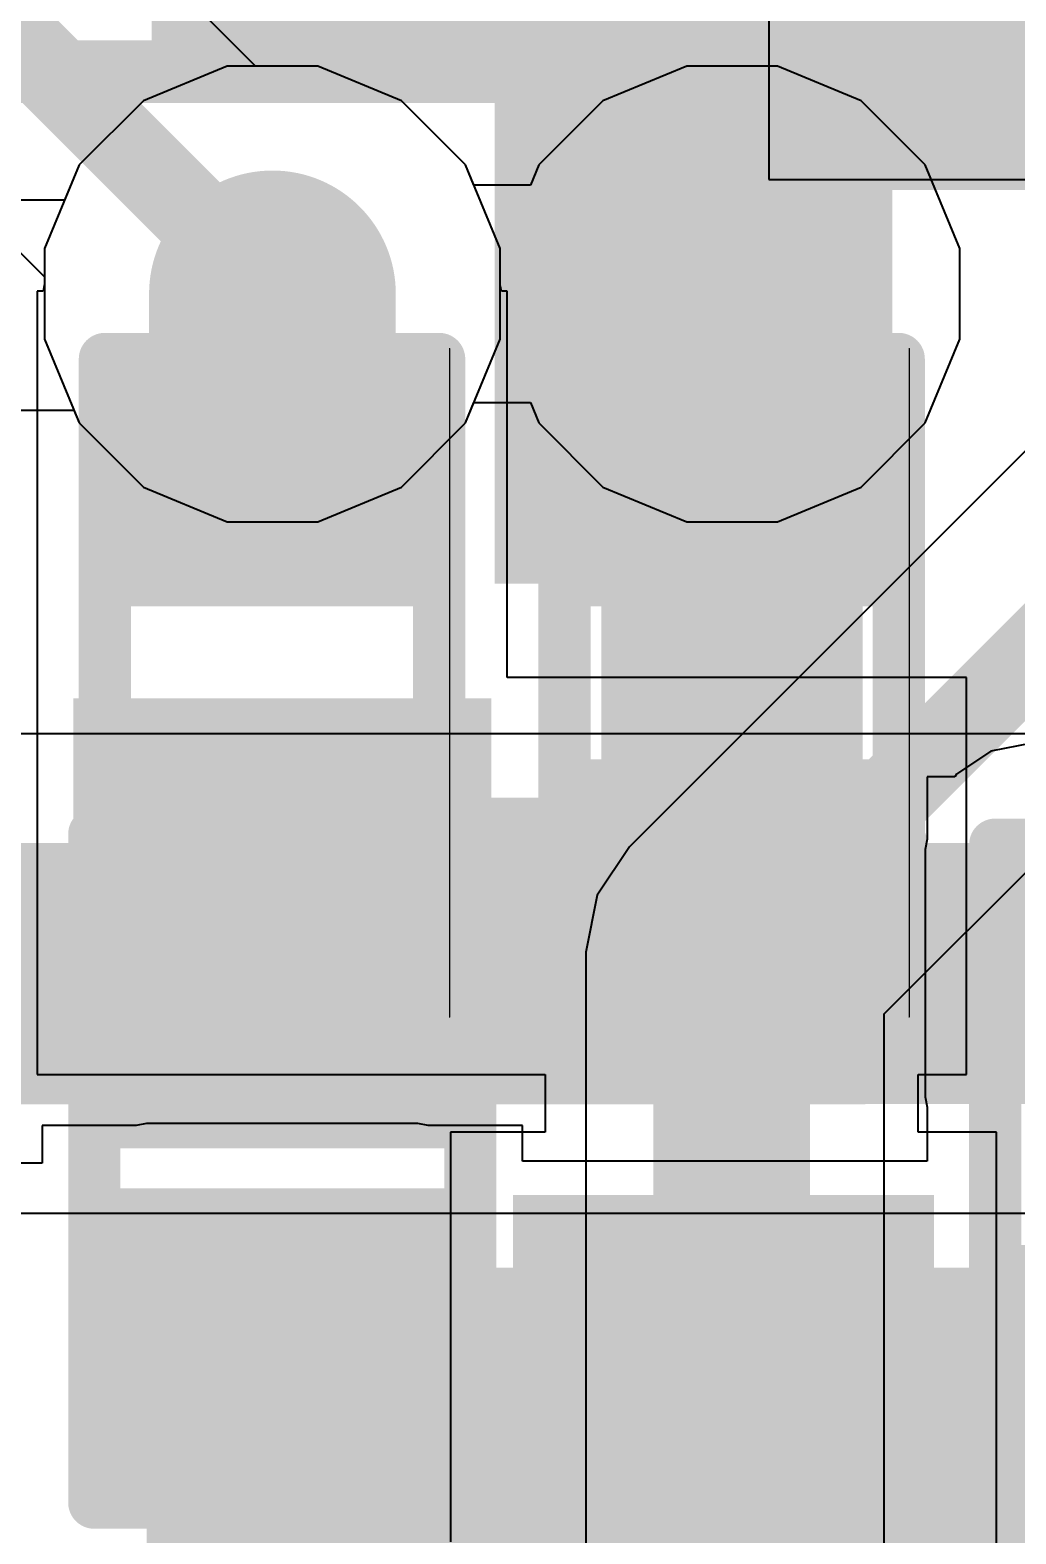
# Model space of a CAD drawing. Header units: inches. Extents: x 0 to 5271, y 0 to 5417.
# Drawn here: x 132.33 to 134.727, y 49.8 to 53.457 of the extents above; entities that cross this region are included whole.
import ezdxf

# ---------------------------------------------------------------- set-up
doc = ezdxf.new("R2010")
doc.units = ezdxf.units.IN
for name, color, linetype in [('Bottom Layer', 5, 'Continuous'), ('Bottom Overlay', 54, 'Continuous'), ('Bottom Paste', 16, 'Continuous'), ('Bottom Solder', 6, 'Continuous'), ('Drill Drawing', 1, 'Continuous'), ('L2_GND1', 16, 'Continuous'), ('L3_SIG1', 76, 'Continuous'), ('L4_PWR', 90, 'Continuous'), ('L5_GND2', 156, 'Continuous'), ('L6_SIG2', 130, 'Continuous'), ('L7_GND3', 216, 'Continuous'), ('Top Layer', 1, 'Continuous'), ('Top Overlay', 2, 'Continuous'), ('Top Paste', 8, 'Continuous'), ('Top Solder', 216, 'Continuous'), ('Via Holes', 16, 'Continuous')]:
    doc.layers.add(name, color=color, linetype=linetype)
doc.styles.add('Arial', font='', dxfattribs={"height": 0.2})
doc.styles.get('Arial').set_extended_font_data('Arial')

# ---------------------------------------------------------------- blocks, each defined once
blk = doc.blocks.new('C____B_B_308')
at = {"layer": 'Bottom Solder'}
blk.add_hatch(color=6, dxfattribs=at).paths.add_polyline_path([(2.6516, 1.6017), (2.6516, -1.6015), (0.7484, -1.6015), (0.7484, 1.6017)])
at = {"layer": 'Bottom Overlay'}
blk.add_lwpolyline([(-1.9341, -1.6255, 0.1524, 0.1524, 0), (2.0283, -1.6255, 0.1524, 0.1524, 0)], format="xyseb", dxfattribs=at)
blk.add_lwpolyline([(1.9902, -1.6255, 0.0762, 0.0762, 1), (2.0664, -1.6255, 0.0762, 0.0762, 1)], format="xyseb", close=True, dxfattribs=at)
blk = doc.blocks.new('RES_0402_B_477')
at = {"layer": 'Bottom Layer'}
for points in [[(-0.2413, 0.3175), (-0.2413, -0.3175), (-0.6985, -0.3175), (-0.6985, 0.3175)], [(0.6985, 0.3175), (0.6985, -0.3175), (0.2413, -0.3175), (0.2413, 0.3175)]]:
    blk.add_hatch(color=5, dxfattribs=at).paths.add_polyline_path(points)
at = {"layer": 'Bottom Paste'}
for points in [[(-0.2413, 0.3175), (-0.2413, -0.3175), (-0.6985, -0.3175), (-0.6985, 0.3175)], [(0.6985, 0.3175), (0.6985, -0.3175), (0.2413, -0.3175), (0.2413, 0.3175)]]:
    blk.add_hatch(color=16, dxfattribs=at).paths.add_polyline_path(points)
at = {"layer": 'Bottom Solder'}
for points in [[(-0.1863, 0.3725), (-0.1863, -0.3725), (-0.7535, -0.3725), (-0.7535, 0.3725)], [(0.7535, 0.3725), (0.7535, -0.3725), (0.1863, -0.3725), (0.1863, 0.3725)]]:
    blk.add_hatch(color=6, dxfattribs=at).paths.add_polyline_path(points)
at = {"layer": 'Bottom Overlay'}
for points in [[(-0.7874, -0.4064, 0.127, 0.127, 0), (-0.7874, 0.4064, 0.127, 0.127, 0)], [(0.7874, 0.4064, 0.127, 0.127, 0), (-0.7874, 0.4064, 0.127, 0.127, 0)], [(0.7874, -0.4064, 0.127, 0.127, 0), (0.7874, 0.4064, 0.127, 0.127, 0)], [(0.8128, 0.4318, 0.00323, 0.00323, 0), (-0.8128, 0.4318, 0.00323, 0.00323, 0)], [(0.7874, -0.4064, 0.127, 0.127, 0), (-0.7874, -0.4064, 0.127, 0.127, 0)]]:
    blk.add_lwpolyline(points, format="xyseb", dxfattribs=at)
for points in [[(-0.8192, 0.4064, 0.0635, 0.0635, 1), (-0.7557, 0.4064, 0.0635, 0.0635, 1)], [(-0.8192, 0.4064, 0.0635, 0.0635, 1), (-0.7557, 0.4064, 0.0635, 0.0635, 1)], [(0.7556, 0.4064, 0.0635, 0.0635, 1), (0.8191, 0.4064, 0.0635, 0.0635, 1)], [(0.7556, 0.4064, 0.0635, 0.0635, 1), (0.8191, 0.4064, 0.0635, 0.0635, 1)], [(-0.8136, 0.4318, 0.00161, 0.00161, 1), (-0.812, 0.4318, 0.00161, 0.00161, 1)], [(0.812, 0.4318, 0.00161, 0.00161, 1), (0.8136, 0.4318, 0.00161, 0.00161, 1)], [(-0.8192, -0.4064, 0.0635, 0.0635, 1), (-0.7557, -0.4064, 0.0635, 0.0635, 1)], [(-0.8192, -0.4064, 0.0635, 0.0635, 1), (-0.7557, -0.4064, 0.0635, 0.0635, 1)], [(0.7556, -0.4064, 0.0635, 0.0635, 1), (0.8191, -0.4064, 0.0635, 0.0635, 1)], [(0.7556, -0.4064, 0.0635, 0.0635, 1), (0.8191, -0.4064, 0.0635, 0.0635, 1)]]:
    blk.add_lwpolyline(points, format="xyseb", close=True, dxfattribs=at)
blk = doc.blocks.new('RES_0402_B_479')
at = {"layer": 'Bottom Layer'}
for points in [[(-0.2413, 0.3175), (-0.2413, -0.3175), (-0.6985, -0.3175), (-0.6985, 0.3175)], [(0.6985, 0.3175), (0.6985, -0.3175), (0.2413, -0.3175), (0.2413, 0.3175)]]:
    blk.add_hatch(color=5, dxfattribs=at).paths.add_polyline_path(points)
at = {"layer": 'Bottom Paste'}
for points in [[(-0.2413, 0.3175), (-0.2413, -0.3175), (-0.6985, -0.3175), (-0.6985, 0.3175)], [(0.6985, 0.3175), (0.6985, -0.3175), (0.2413, -0.3175), (0.2413, 0.3175)]]:
    blk.add_hatch(color=16, dxfattribs=at).paths.add_polyline_path(points)
at = {"layer": 'Bottom Solder'}
for points in [[(-0.1863, 0.3725), (-0.1863, -0.3725), (-0.7535, -0.3725), (-0.7535, 0.3725)], [(0.7535, 0.3725), (0.7535, -0.3725), (0.1863, -0.3725), (0.1863, 0.3725)]]:
    blk.add_hatch(color=6, dxfattribs=at).paths.add_polyline_path(points)
at = {"layer": 'Bottom Overlay'}
for points in [[(-0.7874, -0.4064, 0.127, 0.127, 0), (-0.7874, 0.4064, 0.127, 0.127, 0)], [(0.7874, 0.4064, 0.127, 0.127, 0), (-0.7874, 0.4064, 0.127, 0.127, 0)], [(0.7874, -0.4064, 0.127, 0.127, 0), (0.7874, 0.4064, 0.127, 0.127, 0)], [(0.8128, 0.4318, 0.00323, 0.00323, 0), (-0.8128, 0.4318, 0.00323, 0.00323, 0)], [(0.7874, -0.4064, 0.127, 0.127, 0), (-0.7874, -0.4064, 0.127, 0.127, 0)]]:
    blk.add_lwpolyline(points, format="xyseb", dxfattribs=at)
for points in [[(-0.8192, 0.4064, 0.0635, 0.0635, 1), (-0.7557, 0.4064, 0.0635, 0.0635, 1)], [(-0.8192, 0.4064, 0.0635, 0.0635, 1), (-0.7557, 0.4064, 0.0635, 0.0635, 1)], [(0.7556, 0.4064, 0.0635, 0.0635, 1), (0.8191, 0.4064, 0.0635, 0.0635, 1)], [(0.7556, 0.4064, 0.0635, 0.0635, 1), (0.8191, 0.4064, 0.0635, 0.0635, 1)], [(-0.8136, 0.4318, 0.00161, 0.00161, 1), (-0.812, 0.4318, 0.00161, 0.00161, 1)], [(0.812, 0.4318, 0.00161, 0.00161, 1), (0.8136, 0.4318, 0.00161, 0.00161, 1)], [(-0.8192, -0.4064, 0.0635, 0.0635, 1), (-0.7557, -0.4064, 0.0635, 0.0635, 1)], [(-0.8192, -0.4064, 0.0635, 0.0635, 1), (-0.7557, -0.4064, 0.0635, 0.0635, 1)], [(0.7556, -0.4064, 0.0635, 0.0635, 1), (0.8191, -0.4064, 0.0635, 0.0635, 1)], [(0.7556, -0.4064, 0.0635, 0.0635, 1), (0.8191, -0.4064, 0.0635, 0.0635, 1)]]:
    blk.add_lwpolyline(points, format="xyseb", close=True, dxfattribs=at)
blk = doc.blocks.new('RES_0402_481')
at = {"layer": 'Top Layer'}
for points in [[(-0.6985, -0.3175), (-0.6985, 0.3175), (-0.2413, 0.3175), (-0.2413, -0.3175)], [(0.2413, -0.3175), (0.2413, 0.3175), (0.6985, 0.3175), (0.6985, -0.3175)]]:
    blk.add_hatch(color=1, dxfattribs=at).paths.add_polyline_path(points)
at = {"layer": 'Top Paste'}
for points in [[(-0.6985, -0.3175), (-0.6985, 0.3175), (-0.2413, 0.3175), (-0.2413, -0.3175)], [(0.2413, -0.3175), (0.2413, 0.3175), (0.6985, 0.3175), (0.6985, -0.3175)]]:
    blk.add_hatch(color=8, dxfattribs=at).paths.add_polyline_path(points)
at = {"layer": 'Top Solder'}
for points in [[(-0.7535, -0.3725), (-0.7535, 0.3725), (-0.1863, 0.3725), (-0.1863, -0.3725)], [(0.1863, -0.3725), (0.1863, 0.3725), (0.7535, 0.3725), (0.7535, -0.3725)]]:
    blk.add_hatch(color=216, dxfattribs=at).paths.add_polyline_path(points)
at = {"layer": 'Top Overlay'}
for points in [[(-0.7874, 0.4064, 0.127, 0.127, 0), (0.7874, 0.4064, 0.127, 0.127, 0)], [(-0.7874, 0.4064, 0.127, 0.127, 0), (-0.7874, -0.4064, 0.127, 0.127, 0)], [(0.7874, 0.4064, 0.127, 0.127, 0), (0.7874, -0.4064, 0.127, 0.127, 0)], [(-0.7874, -0.4064, 0.127, 0.127, 0), (0.7874, -0.4064, 0.127, 0.127, 0)], [(-0.8128, -0.4318, 0.00323, 0.00323, 0), (0.8128, -0.4318, 0.00323, 0.00323, 0)]]:
    blk.add_lwpolyline(points, format="xyseb", dxfattribs=at)
for points in [[(-0.8192, 0.4064, 0.0635, 0.0635, 1), (-0.7557, 0.4064, 0.0635, 0.0635, 1)], [(-0.8192, 0.4064, 0.0635, 0.0635, 1), (-0.7557, 0.4064, 0.0635, 0.0635, 1)], [(0.7556, 0.4064, 0.0635, 0.0635, 1), (0.8191, 0.4064, 0.0635, 0.0635, 1)], [(0.7556, 0.4064, 0.0635, 0.0635, 1), (0.8191, 0.4064, 0.0635, 0.0635, 1)], [(-0.8192, -0.4064, 0.0635, 0.0635, 1), (-0.7557, -0.4064, 0.0635, 0.0635, 1)], [(-0.8192, -0.4064, 0.0635, 0.0635, 1), (-0.7557, -0.4064, 0.0635, 0.0635, 1)], [(0.7556, -0.4064, 0.0635, 0.0635, 1), (0.8191, -0.4064, 0.0635, 0.0635, 1)], [(0.7556, -0.4064, 0.0635, 0.0635, 1), (0.8191, -0.4064, 0.0635, 0.0635, 1)], [(-0.8136, -0.4318, 0.00161, 0.00161, 1), (-0.812, -0.4318, 0.00161, 0.00161, 1)], [(0.812, -0.4318, 0.00161, 0.00161, 1), (0.8136, -0.4318, 0.00161, 0.00161, 1)]]:
    blk.add_lwpolyline(points, format="xyseb", close=True, dxfattribs=at)
blk = doc.blocks.new('SOT_23_B_506')
at = {"layer": 'Bottom Layer'}
for points in [[(-1.36, 1.46), (-0.54, 1.46), (-0.54, 0.54), (-1.36, 0.54)], [(0.54, 1.46), (1.36, 1.46), (1.36, 0.54), (0.54, 0.54)], [(-0.41, -0.54), (0.41, -0.54), (0.41, -1.46), (-0.41, -1.46)]]:
    blk.add_hatch(color=5, dxfattribs=at).paths.add_polyline_path(points)
at = {"layer": 'Bottom Paste'}
for points in [[(-1.36, 1.46), (-0.54, 1.46), (-0.54, 0.54), (-1.36, 0.54)], [(0.54, 1.46), (1.36, 1.46), (1.36, 0.54), (0.54, 0.54)], [(-0.41, -0.54), (0.41, -0.54), (0.41, -1.46), (-0.41, -1.46)]]:
    blk.add_hatch(color=16, dxfattribs=at).paths.add_polyline_path(points)
at = {"layer": 'Bottom Solder'}
for points in [[(-1.4616, 1.5616), (-0.4384, 1.5616), (-0.4384, 0.4384), (-1.4616, 0.4384)], [(0.4384, 1.5616), (1.4616, 1.5616), (1.4616, 0.4384), (0.4384, 0.4384)], [(-0.5116, -0.4384), (0.5116, -0.4384), (0.5116, -1.5616), (-0.5116, -1.5616)]]:
    blk.add_hatch(color=6, dxfattribs=at).paths.add_polyline_path(points)
at = {"layer": 'Bottom Overlay'}
for points in [[(-1.6764, 1.2954, 0.127, 0.127, 0), (-1.5494, 1.1684, 0.127, 0.127, 0)], [(-1.6764, 1.0414, 0.127, 0.127, 0), (-1.6764, 1.2954, 0.127, 0.127, 0)], [(-1.6764, 1.0414, 0.127, 0.127, 0), (-1.5494, 1.1684, 0.127, 0.127, 0)], [(-0.3302, 0.7874, 0.127, 0.127, 0), (0.3302, 0.7874, 0.127, 0.127, 0)], [(-1.5494, -0.8128, 0.127, 0.127, 0), (-1.5494, 0.5842, 0.127, 0.127, 0)], [(1.5494, -0.8128, 0.127, 0.127, 0), (1.5494, 0.5842, 0.127, 0.127, 0)], [(-1.5494, -0.8128, 0.127, 0.127, 0), (-0.5588, -0.8128, 0.127, 0.127, 0)], [(0.5588, -0.8128, 0.127, 0.127, 0), (1.5494, -0.8128, 0.127, 0.127, 0)]]:
    blk.add_lwpolyline(points, format="xyseb", dxfattribs=at)
for points in [[(-1.7081, 1.2954, 0.0635, 0.0635, 1), (-1.6446, 1.2954, 0.0635, 0.0635, 1)], [(-1.7081, 1.2954, 0.0635, 0.0635, 1), (-1.6446, 1.2954, 0.0635, 0.0635, 1)], [(-1.5811, 1.1684, 0.0635, 0.0635, 1), (-1.5176, 1.1684, 0.0635, 0.0635, 1)], [(-1.5811, 1.1684, 0.0635, 0.0635, 1), (-1.5176, 1.1684, 0.0635, 0.0635, 1)], [(-1.7081, 1.0414, 0.0635, 0.0635, 1), (-1.6446, 1.0414, 0.0635, 0.0635, 1)], [(-1.7081, 1.0414, 0.0635, 0.0635, 1), (-1.6446, 1.0414, 0.0635, 0.0635, 1)], [(-0.3619, 0.7874, 0.0635, 0.0635, 1), (-0.2984, 0.7874, 0.0635, 0.0635, 1)], [(0.2985, 0.7874, 0.0635, 0.0635, 1), (0.362, 0.7874, 0.0635, 0.0635, 1)], [(-1.5811, 0.5842, 0.0635, 0.0635, 1), (-1.5176, 0.5842, 0.0635, 0.0635, 1)], [(1.5177, 0.5842, 0.0635, 0.0635, 1), (1.5812, 0.5842, 0.0635, 0.0635, 1)], [(-1.5811, -0.8128, 0.0635, 0.0635, 1), (-1.5176, -0.8128, 0.0635, 0.0635, 1)], [(-1.5811, -0.8128, 0.0635, 0.0635, 1), (-1.5176, -0.8128, 0.0635, 0.0635, 1)], [(-0.5905, -0.8128, 0.0635, 0.0635, 1), (-0.527, -0.8128, 0.0635, 0.0635, 1)], [(0.5271, -0.8128, 0.0635, 0.0635, 1), (0.5906, -0.8128, 0.0635, 0.0635, 1)], [(1.5177, -0.8128, 0.0635, 0.0635, 1), (1.5812, -0.8128, 0.0635, 0.0635, 1)], [(1.5177, -0.8128, 0.0635, 0.0635, 1), (1.5812, -0.8128, 0.0635, 0.0635, 1)]]:
    blk.add_lwpolyline(points, format="xyseb", close=True, dxfattribs=at)
blk = doc.blocks.new('DFN1006_2L__560')
at = {"layer": 'Top Layer'}
for points in [[(-0.7, 0.33), (-0.15, 0.33), (-0.15, -0.33), (-0.7, -0.33)], [(0.15, 0.33), (0.7, 0.33), (0.7, -0.33), (0.15, -0.33)]]:
    blk.add_hatch(color=1, dxfattribs=at).paths.add_polyline_path(points)
at = {"layer": 'Top Overlay'}
blk.add_hatch(color=2, dxfattribs=at).paths.add_polyline_path([(-1.1434, -0.5078), (-0.8132, -0.5078), (-0.8132, 0.5082), (-1.1434, 0.5082)])
at = {"layer": 'Top Paste'}
for points in [[(-0.7, 0.33), (-0.15, 0.33), (-0.15, -0.33), (-0.7, -0.33)], [(0.15, 0.33), (0.7, 0.33), (0.7, -0.33), (0.15, -0.33)]]:
    blk.add_hatch(color=8, dxfattribs=at).paths.add_polyline_path(points)
at = {"layer": 'Top Solder'}
for points in [[(-0.8016, 0.4316), (-0.0484, 0.4316), (-0.0484, -0.4316), (-0.8016, -0.4316)], [(0.0484, 0.4316), (0.8016, 0.4316), (0.8016, -0.4316), (0.0484, -0.4316)]]:
    blk.add_hatch(color=216, dxfattribs=at).paths.add_polyline_path(points)
at = {"layer": 'Top Overlay'}
for points in [[(0.8128, 0.4572, 0.127, 0.127, 0), (-0.8128, 0.4572, 0.127, 0.127, 0)], [(-0.8128, -0.4572, 0.127, 0.127, 0), (-0.8128, 0.4572, 0.127, 0.127, 0)], [(0.8128, -0.4572, 0.127, 0.127, 0), (0.8128, 0.4572, 0.127, 0.127, 0)], [(0.8128, -0.4572, 0.127, 0.127, 0), (-0.8128, -0.4572, 0.127, 0.127, 0)]]:
    blk.add_lwpolyline(points, format="xyseb", dxfattribs=at)
for points in [[(-0.8445, 0.4572, 0.0635, 0.0635, 1), (-0.781, 0.4572, 0.0635, 0.0635, 1)], [(-0.8445, 0.4572, 0.0635, 0.0635, 1), (-0.781, 0.4572, 0.0635, 0.0635, 1)], [(0.7811, 0.4572, 0.0635, 0.0635, 1), (0.8446, 0.4572, 0.0635, 0.0635, 1)], [(0.7811, 0.4572, 0.0635, 0.0635, 1), (0.8446, 0.4572, 0.0635, 0.0635, 1)], [(-0.8445, -0.4572, 0.0635, 0.0635, 1), (-0.781, -0.4572, 0.0635, 0.0635, 1)], [(-0.8445, -0.4572, 0.0635, 0.0635, 1), (-0.781, -0.4572, 0.0635, 0.0635, 1)], [(0.7811, -0.4572, 0.0635, 0.0635, 1), (0.8446, -0.4572, 0.0635, 0.0635, 1)], [(0.7811, -0.4572, 0.0635, 0.0635, 1), (0.8446, -0.4572, 0.0635, 0.0635, 1)]]:
    blk.add_lwpolyline(points, format="xyseb", close=True, dxfattribs=at)
blk = doc.blocks.new('CAP_0402_632')
at = {"layer": 'Top Layer'}
for points in [[(-0.6985, -0.3175), (-0.6985, 0.3175), (-0.2413, 0.3175), (-0.2413, -0.3175)], [(0.2413, -0.3175), (0.2413, 0.3175), (0.6985, 0.3175), (0.6985, -0.3175)]]:
    blk.add_hatch(color=1, dxfattribs=at).paths.add_polyline_path(points)
at = {"layer": 'Top Paste'}
for points in [[(-0.6985, -0.3175), (-0.6985, 0.3175), (-0.2413, 0.3175), (-0.2413, -0.3175)], [(0.2413, -0.3175), (0.2413, 0.3175), (0.6985, 0.3175), (0.6985, -0.3175)]]:
    blk.add_hatch(color=8, dxfattribs=at).paths.add_polyline_path(points)
at = {"layer": 'Top Solder'}
for points in [[(-0.7585, -0.3775), (-0.7585, 0.3775), (-0.1813, 0.3775), (-0.1813, -0.3775)], [(0.1813, -0.3775), (0.1813, 0.3775), (0.7585, 0.3775), (0.7585, -0.3775)]]:
    blk.add_hatch(color=216, dxfattribs=at).paths.add_polyline_path(points)
at = {"layer": 'Top Overlay'}
for points in [[(-0.7874, -0.4064, 0.127, 0.127, 0), (-0.7874, 0.4064, 0.127, 0.127, 0)], [(-0.2794, 0.4064, 0.127, 0.127, 0), (-0.7874, 0.4064, 0.127, 0.127, 0)], [(0.7874, 0.4064, 0.127, 0.127, 0), (0.2794, 0.4064, 0.127, 0.127, 0)], [(0.7874, -0.4064, 0.127, 0.127, 0), (0.7874, 0.4064, 0.127, 0.127, 0)], [(-0.2794, -0.4064, 0.127, 0.127, 0), (-0.7874, -0.4064, 0.127, 0.127, 0)], [(0.7874, -0.4064, 0.127, 0.127, 0), (0.2794, -0.4064, 0.127, 0.127, 0)]]:
    blk.add_lwpolyline(points, format="xyseb", dxfattribs=at)
for points in [[(-0.8191, 0.4064, 0.0635, 0.0635, 1), (-0.7556, 0.4064, 0.0635, 0.0635, 1)], [(-0.8191, 0.4064, 0.0635, 0.0635, 1), (-0.7556, 0.4064, 0.0635, 0.0635, 1)], [(-0.3111, 0.4064, 0.0635, 0.0635, 1), (-0.2476, 0.4064, 0.0635, 0.0635, 1)], [(0.2477, 0.4064, 0.0635, 0.0635, 1), (0.3112, 0.4064, 0.0635, 0.0635, 1)], [(0.7557, 0.4064, 0.0635, 0.0635, 1), (0.8192, 0.4064, 0.0635, 0.0635, 1)], [(0.7557, 0.4064, 0.0635, 0.0635, 1), (0.8192, 0.4064, 0.0635, 0.0635, 1)], [(-0.8191, -0.4064, 0.0635, 0.0635, 1), (-0.7556, -0.4064, 0.0635, 0.0635, 1)], [(-0.8191, -0.4064, 0.0635, 0.0635, 1), (-0.7556, -0.4064, 0.0635, 0.0635, 1)], [(-0.3111, -0.4064, 0.0635, 0.0635, 1), (-0.2476, -0.4064, 0.0635, 0.0635, 1)], [(0.2477, -0.4064, 0.0635, 0.0635, 1), (0.3112, -0.4064, 0.0635, 0.0635, 1)], [(0.7557, -0.4064, 0.0635, 0.0635, 1), (0.8192, -0.4064, 0.0635, 0.0635, 1)], [(0.7557, -0.4064, 0.0635, 0.0635, 1), (0.8192, -0.4064, 0.0635, 0.0635, 1)]]:
    blk.add_lwpolyline(points, format="xyseb", close=True, dxfattribs=at)

msp = doc.modelspace()

# ---------------------------------------------------------------- hatches: boundary and pattern name
at = {"layer": 'Bottom Layer'}
for points in [[(133.4593, 52.111), (134.4268, 52.111), (134.4268, 56.4817), (133.4593, 56.4817)], [(133.6548, 53.068), (149.741, 53.068), (149.741, 55.372), (133.6548, 55.372)], [(133.2185, 52.8154), (132.6194, 52.8154), (132.6194, 52.3396), (133.2185, 52.3396)], [(134.3361, 52.8154), (133.737, 52.8154), (133.737, 52.3396), (134.3361, 52.3396)]]:
    msp.add_hatch(color=5, dxfattribs=at).paths.add_polyline_path(points)
h = msp.add_hatch(color=5, dxfattribs=at)
edge = h.paths.add_edge_path()
edge.add_arc((132.9192, 52.8154), 0.3, 0, 360)
h = msp.add_hatch(color=5, dxfattribs=at)
edge = h.paths.add_edge_path()
edge.add_arc((134.0368, 52.8154), 0.3, 0, 360)
at = {"layer": 'L2_GND1'}
h = msp.add_hatch(color=16, dxfattribs=at)
edge = h.paths.add_edge_path()
edge.add_arc((132.9192, 52.8154), 0.3, 0, 360)
h = msp.add_hatch(color=16, dxfattribs=at)
edge = h.paths.add_edge_path()
edge.add_arc((134.0368, 52.8154), 0.3, 0, 360)
at = {"layer": 'L3_SIG1'}
h = msp.add_hatch(color=76, dxfattribs=at)
edge = h.paths.add_edge_path()
edge.add_arc((132.9192, 52.8154), 0.3, 0, 360)
h = msp.add_hatch(color=76, dxfattribs=at)
edge = h.paths.add_edge_path()
edge.add_arc((134.0368, 52.8154), 0.3, 0, 360)
at = {"layer": 'L4_PWR'}
h = msp.add_hatch(color=90, dxfattribs=at)
edge = h.paths.add_edge_path()
edge.add_arc((132.9192, 52.8154), 0.3, 0, 360)
h = msp.add_hatch(color=90, dxfattribs=at)
edge = h.paths.add_edge_path()
edge.add_arc((134.0368, 52.8154), 0.3, 0, 360)
at = {"layer": 'L5_GND2'}
h = msp.add_hatch(color=156, dxfattribs=at)
edge = h.paths.add_edge_path()
edge.add_arc((132.9192, 52.8154), 0.3, 0, 360)
h = msp.add_hatch(color=156, dxfattribs=at)
edge = h.paths.add_edge_path()
edge.add_arc((134.0368, 52.8154), 0.3, 0, 360)
at = {"layer": 'L6_SIG2'}
h = msp.add_hatch(color=130, dxfattribs=at)
edge = h.paths.add_edge_path()
edge.add_arc((132.9192, 52.8154), 0.3, 0, 360)
h = msp.add_hatch(color=130, dxfattribs=at)
edge = h.paths.add_edge_path()
edge.add_arc((134.0368, 52.8154), 0.3, 0, 360)
at = {"layer": 'L7_GND3'}
h = msp.add_hatch(color=216, dxfattribs=at)
edge = h.paths.add_edge_path()
edge.add_arc((132.9192, 52.8154), 0.3, 0, 360)
h = msp.add_hatch(color=216, dxfattribs=at)
edge = h.paths.add_edge_path()
edge.add_arc((134.0368, 52.8154), 0.3, 0, 360)
at = {"layer": 'Top Layer'}
h = msp.add_hatch(color=1, dxfattribs=at)
edge = h.paths.add_edge_path()
edge.add_arc((132.9192, 52.8154), 0.3, 0, 360)
h = msp.add_hatch(color=1, dxfattribs=at)
edge = h.paths.add_edge_path()
edge.add_arc((134.0368, 52.8154), 0.3, 0, 360)
for points in [[(129.5321, 50.8443), (134.3607, 50.8443), (134.3607, 51.4765), (129.5321, 51.4765)], [(132.6131, 47.7904), (133.2731, 47.7904), (133.2731, 50.5388), (132.6131, 50.5388)], [(132.6131, 49.5245), (135.4006, 49.5245), (135.4006, 50.4475), (132.6131, 50.4475)]]:
    msp.add_hatch(color=1, dxfattribs=at).paths.add_polyline_path(points)
at = {"layer": 'Via Holes'}
h = msp.add_hatch(color=7, dxfattribs=at)
edge = h.paths.add_edge_path()
edge.add_arc((132.9192, 52.8154), 0.15, 0, 360)
h = msp.add_hatch(color=7, dxfattribs=at)
edge = h.paths.add_edge_path()
edge.add_arc((134.0368, 52.8154), 0.15, 0, 360)

# ---------------------------------------------------------------- linework, layer by layer
at = {"layer": 'Bottom Layer'}
for p, q in [((134.1262, 68.5799), (134.1262, 53.0937)), ((134.1262, 57.986), (134.1262, 53.0937)), ((132.809, 53.3694), (132.6053, 53.2851)), ((133.0294, 53.3694), (132.809, 53.3694)), ((133.233, 53.2851), (133.0294, 53.3694)), ((132.6053, 53.2851), (132.4495, 53.1293)), ((133.3888, 53.1293), (133.233, 53.2851)), ((132.4495, 53.1293), (132.3652, 52.9256)), ((133.4732, 52.9256), (133.3888, 53.1293)), ((134.1262, 53.0937), (150, 53.0937)), ((134.1262, 53.0937), (134.9807, 53.0937)), ((132.3652, 52.9256), (132.3652, 52.8391)), ((133.4732, 52.837), (133.4732, 52.9256)), ((132.3618, 52.8222), (132.3467, 52.8222)), ((132.3467, 52.8222), (132.3467, 51.857)), ((132.3652, 52.8391), (132.3618, 52.8222)), ((133.4761, 52.8222), (133.4732, 52.837)), ((133.4897, 52.8222), (133.4761, 52.8222)), ((133.4897, 51.8824), (133.4897, 52.8222)), ((132.3467, 51.857), (132.3467, 50.9172)), ((134.6073, 51.8824), (133.4897, 51.8824)), ((134.6073, 50.9172), (134.6073, 51.8824)), ((132.3467, 50.9172), (133.5826, 50.9172)), ((133.5826, 50.9172), (133.5826, 50.7766)), ((134.4891, 50.7766), (134.4891, 50.9172)), ((134.4891, 50.9172), (134.6073, 50.9172)), ((133.5826, 50.7766), (133.352, 50.7766)), ((133.352, 50.7766), (133.352, 49.7809)), ((134.68, 50.7766), (134.4891, 50.7766)), ((134.68, 49.3486), (134.68, 50.7766))]:
    msp.add_line(p, q, dxfattribs=at)
for points in [[(132.9182, 51.3998, 0.381, 0.381, 0), (134.0358, 51.3998, 0.381, 0.381, 0)], [(134.0358, 50.184, 0.381, 0.381, 0), (134.0358, 51.3998, 0.381, 0.381, 0)], [(134.016, 50.1642, 0.381, 0.381, 0), (134.0358, 50.184, 0.381, 0.381, 0)]]:
    msp.add_lwpolyline(points, format="xyseb", dxfattribs=at)
for points in [[(132.823, 51.3998, 0.1905, 0.1905, 1), (133.0135, 51.3998, 0.1905, 0.1905, 1)], [(133.9406, 51.3998, 0.1905, 0.1905, 1), (134.1311, 51.3998, 0.1905, 0.1905, 1)], [(133.9406, 51.3998, 0.1905, 0.1905, 1), (134.1311, 51.3998, 0.1905, 0.1905, 1)], [(133.9406, 50.184, 0.1905, 0.1905, 1), (134.1311, 50.184, 0.1905, 0.1905, 1)], [(133.9406, 50.184, 0.1905, 0.1905, 1), (134.1311, 50.184, 0.1905, 0.1905, 1)], [(133.9208, 50.1642, 0.1905, 0.1905, 1), (134.1113, 50.1642, 0.1905, 0.1905, 1)]]:
    msp.add_lwpolyline(points, format="xyseb", close=True, dxfattribs=at)
at = {"layer": 'L2_GND1'}
for p, q in [((132.809, 53.3694), (132.6053, 53.2851)), ((133.0294, 53.3694), (132.809, 53.3694)), ((133.233, 53.2851), (133.0294, 53.3694)), ((132.6053, 53.2851), (132.4495, 53.1293)), ((133.3888, 53.1293), (133.233, 53.2851)), ((132.4495, 53.1293), (132.3652, 52.9256)), ((133.4732, 52.9256), (133.3888, 53.1293)), ((132.3652, 52.9256), (132.3652, 52.7052)), ((133.4732, 52.7052), (133.4732, 52.9256)), ((132.3652, 52.7052), (132.4495, 52.5016)), ((133.3888, 52.5016), (133.4732, 52.7052)), ((132.4495, 52.5016), (132.6053, 52.3458)), ((133.233, 52.3458), (133.3888, 52.5016)), ((132.6053, 52.3458), (132.809, 52.2614)), ((133.0294, 52.2614), (133.233, 52.3458)), ((132.809, 52.2614), (133.0294, 52.2614))]:
    msp.add_line(p, q, dxfattribs=at)
at = {"layer": 'L3_SIG1'}
for p, q in [((132.8779, 53.3694), (130.8984, 55.349)), ((130.4918, 54.73), (132.3652, 52.8567)), ((133.0294, 53.3694), (132.8779, 53.3694)), ((133.233, 53.2851), (133.0294, 53.3694)), ((133.3888, 53.1293), (133.233, 53.2851)), ((133.4732, 52.9256), (133.3888, 53.1293)), ((133.4732, 52.7052), (133.4732, 52.9256)), ((132.3652, 52.8567), (132.3652, 52.7052)), ((132.3652, 52.7052), (132.4495, 52.5016)), ((133.3888, 52.5016), (133.4732, 52.7052)), ((132.4495, 52.5016), (132.6053, 52.3458)), ((133.233, 52.3458), (133.3888, 52.5016)), ((134.7772, 52.4606), (133.7875, 51.4709)), ((132.6053, 52.3458), (132.809, 52.2614)), ((133.0294, 52.2614), (133.233, 52.3458)), ((132.809, 52.2614), (133.0294, 52.2614)), ((134.4064, 51.0643), (135.2899, 51.9478)), ((133.7875, 51.4709), (133.7089, 51.3532)), ((133.7089, 51.3532), (133.6813, 51.2145)), ((133.6813, 51.2145), (133.6813, 51.2145)), ((133.6813, 51.2145), (133.6813, 49.4647)), ((134.4064, 49.4364), (134.4064, 51.0643))]:
    msp.add_line(p, q, dxfattribs=at)
for points in [[(130.642, 55.0926, 0.2032, 0.2032, 0), (132.9192, 52.8154, 0.2032, 0.2032, 0)], [(134.0439, 51.2145, 0.2032, 0.2032, 0), (135.3312, 52.5018, 0.2032, 0.2032, 0)], [(134.0439, 49.0155, 0.2032, 0.2032, 0), (134.0439, 51.2145, 0.2032, 0.2032, 0)]]:
    msp.add_lwpolyline(points, format="xyseb", dxfattribs=at)
for points in [[(132.8684, 52.8154, 0.1016, 0.1016, 1), (132.97, 52.8154, 0.1016, 0.1016, 1)], [(133.9931, 51.2145, 0.1016, 0.1016, 1), (134.0947, 51.2145, 0.1016, 0.1016, 1)], [(133.9931, 51.2145, 0.1016, 0.1016, 1), (134.0947, 51.2145, 0.1016, 0.1016, 1)]]:
    msp.add_lwpolyline(points, format="xyseb", close=True, dxfattribs=at)
at = {"layer": 'L4_PWR'}
for p, q in [((132.809, 53.3694), (132.6053, 53.2851)), ((133.0294, 53.3694), (132.809, 53.3694)), ((133.233, 53.2851), (133.0294, 53.3694)), ((133.9266, 53.3694), (133.7229, 53.2851)), ((134.147, 53.3694), (133.9266, 53.3694)), ((134.3506, 53.2851), (134.147, 53.3694)), ((132.6053, 53.2851), (132.4495, 53.1293)), ((133.3888, 53.1293), (133.233, 53.2851)), ((133.7229, 53.2851), (133.5671, 53.1293)), ((134.5064, 53.1293), (134.3506, 53.2851)), ((132.4495, 53.1293), (132.4139, 53.0433)), ((133.4092, 53.08), (133.3888, 53.1293)), ((133.5671, 53.1293), (133.5467, 53.08)), ((134.5908, 52.9256), (134.5064, 53.1293)), ((133.5467, 53.08), (133.4092, 53.08)), ((132.4139, 53.0433), (132.2764, 53.0433)), ((134.5908, 52.7052), (134.5908, 52.9256)), ((134.5064, 52.5016), (134.5908, 52.7052)), ((132.2992, 52.5327), (132.4366, 52.5327)), ((132.4366, 52.5327), (132.4495, 52.5016)), ((133.3888, 52.5016), (133.4092, 52.5509)), ((133.4092, 52.5509), (133.5467, 52.5509)), ((133.5467, 52.5509), (133.5671, 52.5016)), ((132.4495, 52.5016), (132.6053, 52.3458)), ((133.233, 52.3458), (133.3888, 52.5016)), ((133.5671, 52.5016), (133.7229, 52.3458)), ((134.3506, 52.3458), (134.5064, 52.5016)), ((132.6053, 52.3458), (132.809, 52.2614)), ((133.0294, 52.2614), (133.233, 52.3458)), ((133.7229, 52.3458), (133.9266, 52.2614)), ((134.147, 52.2614), (134.3506, 52.3458)), ((132.809, 52.2614), (133.0294, 52.2614)), ((133.9266, 52.2614), (134.147, 52.2614)), ((135.6803, 51.7457), (131.0676, 51.7457)), ((130.8262, 50.5803), (135.6803, 50.5803))]:
    msp.add_line(p, q, dxfattribs=at)
msp.add_lwpolyline([(130.8262, 51.163, 0.635, 0.635, 0), (135.6803, 51.163, 0.635, 0.635, 0)], format="xyseb", dxfattribs=at)
at = {"layer": 'L5_GND2'}
for p, q in [((132.809, 53.3694), (132.6053, 53.2851)), ((133.0294, 53.3694), (132.809, 53.3694)), ((133.233, 53.2851), (133.0294, 53.3694)), ((132.6053, 53.2851), (132.4495, 53.1293)), ((133.3888, 53.1293), (133.233, 53.2851)), ((132.4495, 53.1293), (132.3652, 52.9256)), ((133.4732, 52.9256), (133.3888, 53.1293)), ((132.3652, 52.9256), (132.3652, 52.7052)), ((133.4732, 52.7052), (133.4732, 52.9256)), ((132.3652, 52.7052), (132.4495, 52.5016)), ((133.3888, 52.5016), (133.4732, 52.7052)), ((132.4495, 52.5016), (132.6053, 52.3458)), ((133.233, 52.3458), (133.3888, 52.5016)), ((132.6053, 52.3458), (132.809, 52.2614)), ((133.0294, 52.2614), (133.233, 52.3458)), ((132.809, 52.2614), (133.0294, 52.2614))]:
    msp.add_line(p, q, dxfattribs=at)
at = {"layer": 'L6_SIG2'}
for p, q in [((132.809, 53.3694), (132.6053, 53.2851)), ((133.0294, 53.3694), (132.809, 53.3694)), ((133.233, 53.2851), (133.0294, 53.3694)), ((132.6053, 53.2851), (132.4495, 53.1293)), ((133.3888, 53.1293), (133.233, 53.2851)), ((132.4495, 53.1293), (132.3652, 52.9256)), ((133.4732, 52.9256), (133.3888, 53.1293)), ((132.3652, 52.9256), (132.3652, 52.7052)), ((133.4732, 52.7052), (133.4732, 52.9256)), ((132.3652, 52.7052), (132.4495, 52.5016)), ((133.3888, 52.5016), (133.4732, 52.7052)), ((132.4495, 52.5016), (132.6053, 52.3458)), ((133.233, 52.3458), (133.3888, 52.5016)), ((132.6053, 52.3458), (132.809, 52.2614)), ((133.0294, 52.2614), (133.233, 52.3458)), ((132.809, 52.2614), (133.0294, 52.2614))]:
    msp.add_line(p, q, dxfattribs=at)
at = {"layer": 'L7_GND3'}
for p, q in [((132.809, 53.3694), (132.6053, 53.2851)), ((133.0294, 53.3694), (132.809, 53.3694)), ((133.233, 53.2851), (133.0294, 53.3694)), ((132.6053, 53.2851), (132.4495, 53.1293)), ((133.3888, 53.1293), (133.233, 53.2851)), ((132.4495, 53.1293), (132.3652, 52.9256)), ((133.4732, 52.9256), (133.3888, 53.1293)), ((132.3652, 52.9256), (132.3652, 52.7052)), ((133.4732, 52.7052), (133.4732, 52.9256)), ((132.3652, 52.7052), (132.4495, 52.5016)), ((133.3888, 52.5016), (133.4732, 52.7052)), ((132.4495, 52.5016), (132.6053, 52.3458)), ((133.233, 52.3458), (133.3888, 52.5016)), ((132.6053, 52.3458), (132.809, 52.2614)), ((133.0294, 52.2614), (133.233, 52.3458)), ((132.809, 52.2614), (133.0294, 52.2614))]:
    msp.add_line(p, q, dxfattribs=at)
at = {"layer": 'Top Layer'}
for p, q in [((132.809, 53.3694), (132.6053, 53.2851)), ((133.0294, 53.3694), (132.809, 53.3694)), ((133.233, 53.2851), (133.0294, 53.3694)), ((132.6053, 53.2851), (132.4495, 53.1293)), ((133.3888, 53.1293), (133.233, 53.2851)), ((132.4495, 53.1293), (132.3652, 52.9256)), ((133.4732, 52.9256), (133.3888, 53.1293)), ((132.3652, 52.9256), (132.3652, 52.7052)), ((133.4732, 52.7052), (133.4732, 52.9256)), ((132.3652, 52.7052), (132.4495, 52.5016)), ((133.3888, 52.5016), (133.4732, 52.7052)), ((132.4495, 52.5016), (132.6053, 52.3458)), ((133.233, 52.3458), (133.3888, 52.5016)), ((132.6053, 52.3458), (132.809, 52.2614)), ((133.0294, 52.2614), (133.233, 52.3458)), ((132.809, 52.2614), (133.0294, 52.2614)), ((134.7656, 51.723), (134.6665, 51.7033)), ((134.6665, 51.7033), (134.5825, 51.6472)), ((134.5785, 51.6412), (134.5116, 51.6412)), ((134.5116, 51.6412), (134.5116, 51.4891)), ((134.5825, 51.6472), (134.5785, 51.6412)), ((134.5116, 51.4891), (134.5067, 51.4641)), ((134.5067, 51.4641), (134.5067, 50.8629)), ((134.5067, 50.8629), (134.5116, 50.8379)), ((134.5116, 50.8379), (134.5116, 50.7065)), ((132.6131, 50.7978), (132.5882, 50.7928)), ((133.2731, 50.7978), (132.6131, 50.7978)), ((133.2981, 50.7928), (133.2731, 50.7978)), ((132.5882, 50.7928), (132.3591, 50.7928)), ((132.3591, 50.7928), (132.3591, 50.7018)), ((133.5271, 50.7928), (133.2981, 50.7928)), ((133.5271, 50.7065), (133.5271, 50.7928)), ((132.3591, 50.7018), (132.2182, 50.7018)), ((134.5116, 50.7065), (133.5271, 50.7065))]:
    msp.add_line(p, q, dxfattribs=at)
for points in [[(134.0368, 51.1651, 0.635, 0.635, 0), (134.0368, 52.8154, 0.635, 0.635, 0)], [(134.0368, 51.1651, 0.635, 0.635, 0), (134.0432, 51.1586, 0.635, 0.635, 0)]]:
    msp.add_lwpolyline(points, format="xyseb", dxfattribs=at)
for points in [[(133.878, 52.8154, 0.3175, 0.3175, 1), (134.1955, 52.8154, 0.3175, 0.3175, 1)], [(133.878, 51.1651, 0.3175, 0.3175, 1), (134.1955, 51.1651, 0.3175, 0.3175, 1)], [(133.878, 51.1651, 0.3175, 0.3175, 1), (134.1955, 51.1651, 0.3175, 0.3175, 1)], [(133.8844, 51.1586, 0.3175, 0.3175, 1), (134.2019, 51.1586, 0.3175, 0.3175, 1)]]:
    msp.add_lwpolyline(points, format="xyseb", close=True, dxfattribs=at)

# ---------------------------------------------------------------- block references
for name, p in [('C____B_B_308', (131.8768, 54.9816)), ('SOT_23_B_506', (134.966, 49.0626))]:
    msp.add_blockref(name, p)
for name, p, rotation in [('RES_0402_B_479', (132.9182, 51.8697), 270), ('RES_0402_B_477', (134.0358, 51.8697), 270), ('DFN1006_2L__560', (132.9432, 50.6888), 270), ('CAP_0402_632', (134.0432, 50.6887), 270), ('RES_0402_481', (135.0832, 50.6887), 90)]:
    msp.add_blockref(name, p, dxfattribs=dict(rotation=rotation))

# ---------------------------------------------------------------- texts
at = {"layer": 'Drill Drawing', "style": 'Arial'}
for p in [(132.6991, 52.5107), (133.8167, 52.5107)]:
    msp.add_text('A', height=0.508, dxfattribs=at).set_placement(p)

doc.saveas('drawing.dxf')
